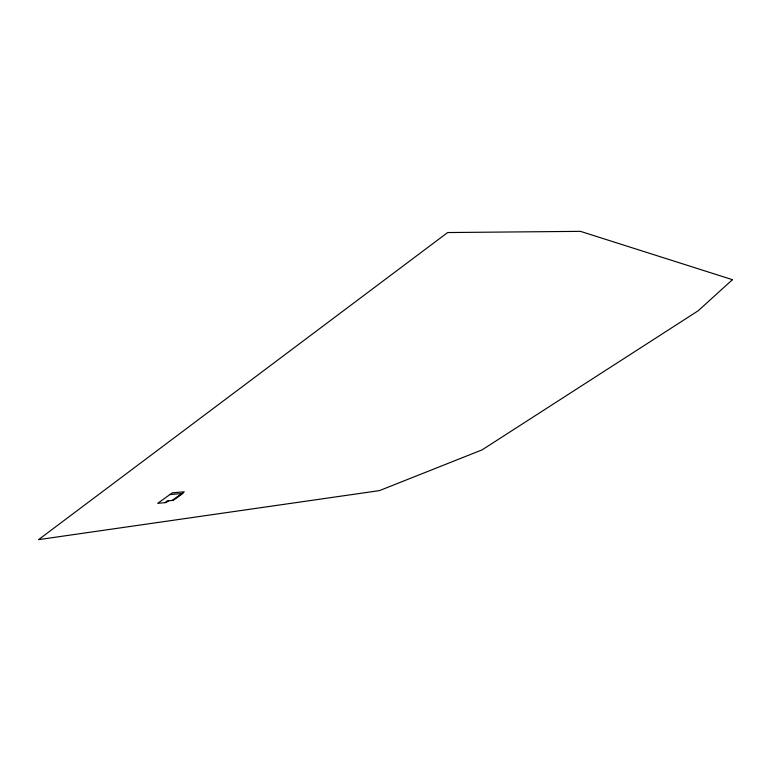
<?xml version="1.0" encoding="UTF-8"?>
<svg xmlns="http://www.w3.org/2000/svg" width="771" height="771" viewBox="0 0 771 771"><rect width="100%" height="100%" fill="white"/><g stroke="black" fill="none" stroke-linecap="round" stroke-linejoin="round"><path stroke-width="1.16" d="M164.907 502.653L167.326 500.928L173.273 500.369L182.968 493.44L169.871 494.587M168.521 500.813L166.102 502.538L157.66 503.347L172.328 492.823L184.24 491.802L172.087 500.475M732.45 279.68L698.169 310.79L482.183 449.83L379.467 490.616L38.55 539.642L447.643 232.543L580.476 231.358L732.45 279.68"/></g></svg>
